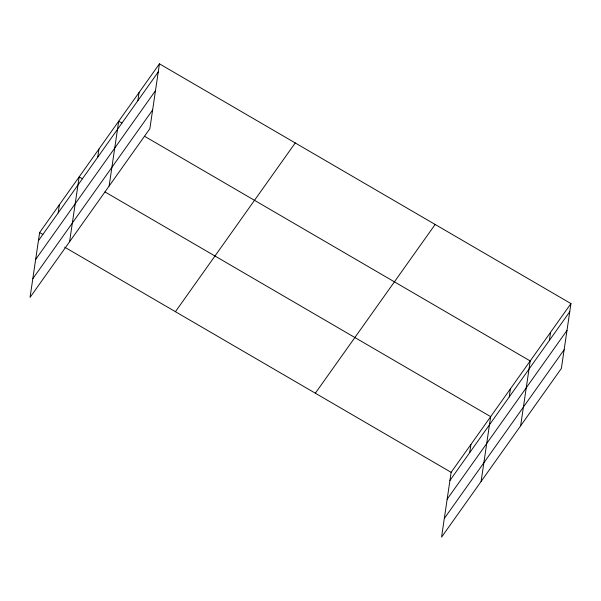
<?xml version="1.0" encoding="UTF-8"?>
<svg xmlns="http://www.w3.org/2000/svg" width="601" height="601" viewBox="0 0 601 601"><rect width="100%" height="100%" fill="white"/><g stroke="black" fill="none" stroke-linecap="round" stroke-linejoin="round"><path stroke-width="0.9" d="M159.445 63.834L39.621 232.572L30.05 297.412L149.867 128.674L159.445 63.834L570.95 303.588L561.379 368.428L441.555 537.166L451.133 472.326L570.95 303.588M58.192 212.874L59.394 204.731M69.588 241.73L79.167 176.889L82.397 178.775M97.73 157.192L98.932 149.048M109.127 186.04L118.705 121.207L121.935 123.092M137.869 100.667L139.071 92.516M469.697 452.636L470.906 444.485M481.1 481.484L490.671 416.643L105.032 191.959M509.242 396.945L510.444 388.802M520.639 425.801L530.21 360.961L144.571 136.277M549.382 340.421L550.584 332.278M38.419 240.716L158.236 71.977M35.662 259.429L155.479 90.691M32.815 278.706L152.631 109.96M175.424 311.694L295.241 142.955M315.337 393.212L435.154 224.466M449.931 480.477L569.748 311.731M447.167 499.183L566.983 330.445M444.319 518.46L564.136 349.722M39.621 232.572L42.859 234.458M64.683 247.176L451.133 472.326"/></g></svg>
